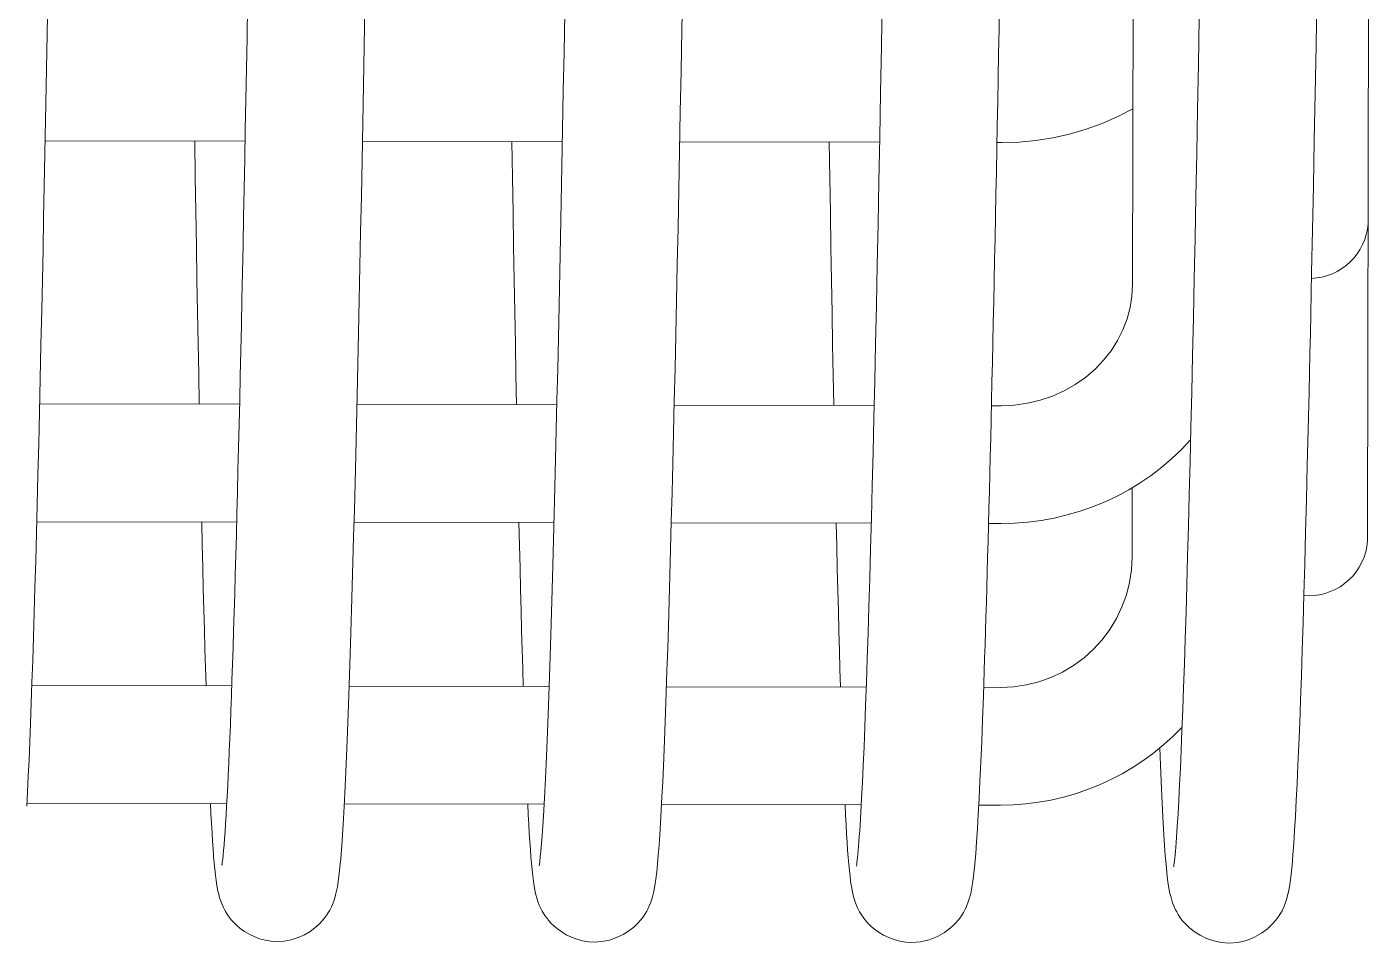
# Model space of a CAD drawing. Extents: x 766778 to 845620, y 133762 to 209800.
# Drawn here: x 786954.5 to 787025.3, y 190062.5 to 190110.8 of the extents above; entities that cross this region are included whole.
import ezdxf

# ---------------------------------------------------------------- set-up
doc = ezdxf.new("R2010")
doc.units = 0
doc.header["$MEASUREMENT"] = 0
doc.layers.get('0').update_dxf_attribs({"color": 1, "linetype": 'CONTINUOUS'})
doc.layers.add('LA-4748_SHOWN', color=2, linetype='CONTINUOUS', lineweight=53)

# ---------------------------------------------------------------- blocks, each defined once
blk = doc.blocks.new('ENGINE')
at = {"layer": 'LA-4748_SHOWN', "color": 252, "lineweight": 5}
for p, q in [((945972.824, 204773.325), (945973.508, 204903.306)), ((945960.495, 204786.657), (945960.948, 204872.915)), ((945936.862, 204802.397), (945936.815, 204800.16)), ((945913.93, 204799.817), (945913.965, 204801.493)), ((945920.14, 204801.426), (945920.095, 204799.339)), ((945947.321, 204799.251), (945947.374, 204801.754)), ((945953.544, 204801.44), (945953.516, 204800.127)), ((945970.253, 204801.795), (945970.197, 204799.199)), ((945903.429, 204800.992), (945903.389, 204799.128)), ((945930.613, 204798.976), (945930.658, 204801.061)), ((945964, 204798.24), (945964.053, 204800.689)), ((945913.894, 204798.169), (945913.93, 204799.817)), ((945936.815, 204800.16), (945936.767, 204797.973)), ((945953.516, 204800.127), (945953.488, 204798.831)), ((945903.389, 204799.128), (945903.349, 204797.299)), ((945920.095, 204799.339), (945920.051, 204797.295)), ((945947.267, 204796.813), (945947.321, 204799.251)), ((945930.568, 204796.936), (945930.613, 204798.976)), ((945953.488, 204798.831), (945953.46, 204797.553)), ((945913.858, 204796.551), (945913.894, 204798.169)), ((945936.767, 204797.973), (945936.72, 204795.836)), ((945903.349, 204797.299), (945903.309, 204795.507)), ((945920.051, 204797.295), (945920.006, 204795.296)), ((945913.822, 204794.962), (945913.858, 204796.551)), ((945930.524, 204794.941), (945930.568, 204796.936)), ((945903.309, 204795.507), (945903.27, 204793.751)), ((945913.787, 204793.402), (945913.822, 204794.962)), ((945920.006, 204795.296), (945919.962, 204793.341)), ((945903.285, 204794.419), (945913.809, 204794.364)), ((945911.179, 204792.492), (945911.156, 204794.378)), ((945919.985, 204794.331), (945930.509, 204794.276)), ((945903.27, 204793.751), (945903.23, 204792.031)), ((945913.752, 204791.872), (945913.787, 204793.402)), ((945903.23, 204792.031), (945903.191, 204790.349))]:
    blk.add_line(p, q, dxfattribs=at)
at = {"layer": 'LA-4748_SHOWN', "color": 252, "lineweight": 9}
for p, q in [((945970.197, 204799.199), (945970.142, 204796.672)), ((945963.948, 204795.854), (945964, 204798.24)), ((945953.46, 204797.553), (945953.432, 204796.292)), ((945947.214, 204794.44), (945947.267, 204796.813)), ((945953.432, 204796.292), (945953.404, 204795.05)), ((945970.142, 204796.672), (945970.087, 204794.213)), ((945936.72, 204795.836), (945936.673, 204793.75)), ((945959.747, 204795.497), (945960.543, 204795.907)), ((945963.895, 204793.532), (945963.948, 204795.854)), ((945930.48, 204792.993), (945930.524, 204794.941)), ((945953.404, 204795.05), (945953.377, 204793.826)), ((945958.077, 204794.836), (945958.924, 204795.14)), ((945958.924, 204795.14), (945959.747, 204795.497)), ((945927.878, 204792.404), (945927.855, 204794.29)), ((945936.684, 204794.243), (945947.209, 204794.188)), ((945944.578, 204792.316), (945944.555, 204794.202)), ((945947.162, 204792.133), (945947.214, 204794.44)), ((945953.384, 204794.155), (945953.634, 204794.154)), ((945953.634, 204794.154), (945954.538, 204794.178)), ((945954.538, 204794.178), (945955.438, 204794.258)), ((945955.438, 204794.258), (945956.33, 204794.395)), ((945956.33, 204794.395), (945957.211, 204794.588)), ((945957.211, 204794.588), (945958.077, 204794.836)), ((945970.087, 204794.213), (945970.033, 204791.823)), ((945936.673, 204793.75), (945936.626, 204791.714)), ((945953.377, 204793.826), (945953.349, 204792.62)), ((945963.843, 204791.274), (945963.895, 204793.532)), ((945919.962, 204793.341), (945919.918, 204791.432)), ((945930.436, 204791.091), (945930.48, 204792.993)), ((945911.202, 204790.649), (945911.179, 204792.492)), ((945927.902, 204790.562), (945927.878, 204792.404)), ((945944.602, 204790.474), (945944.578, 204792.316)), ((945947.109, 204789.893), (945947.162, 204792.133)), ((945953.349, 204792.62), (945953.322, 204791.432)), ((945913.717, 204790.371), (945913.752, 204791.872)), ((945919.918, 204791.432), (945919.875, 204789.569)), ((945936.626, 204791.714), (945936.58, 204789.729)), ((945953.322, 204791.432), (945953.294, 204790.261)), ((945970.033, 204791.823), (945969.978, 204789.505)), ((945911.226, 204788.851), (945911.202, 204790.649)), ((945930.392, 204789.237), (945930.436, 204791.091)), ((945963.792, 204789.082), (945963.843, 204791.274)), ((945903.191, 204790.349), (945903.152, 204788.704)), ((945913.682, 204788.901), (945913.717, 204790.371)), ((945927.926, 204788.763), (945927.902, 204790.562)), ((945944.625, 204788.675), (945944.602, 204790.474)), ((945953.294, 204790.261), (945953.267, 204789.109)), ((945972.911, 204789.944), (945972.903, 204789.803)), ((945972.912, 204790.014), (945972.911, 204789.944)), ((945919.875, 204789.569), (945919.831, 204787.752)), ((945930.348, 204787.43), (945930.392, 204789.237)), ((945936.58, 204789.729), (945936.534, 204787.797)), ((945947.057, 204787.721), (945947.109, 204789.893)), ((945969.978, 204789.505), (945969.925, 204787.258)), ((945972.809, 204789.248), (945972.724, 204788.978)), ((945972.869, 204789.523), (945972.809, 204789.248)), ((945972.903, 204789.803), (945972.869, 204789.523)), ((945903.152, 204788.704), (945903.113, 204787.096)), ((945911.25, 204787.096), (945911.226, 204788.851)), ((945913.647, 204787.462), (945913.682, 204788.901)), ((945927.95, 204787.008), (945927.926, 204788.763)), ((945944.649, 204786.92), (945944.625, 204788.675)), ((945953.267, 204789.109), (945953.24, 204787.974)), ((945963.741, 204786.956), (945963.792, 204789.082)), ((945972.614, 204788.716), (945972.482, 204788.467)), ((945972.724, 204788.978), (945972.614, 204788.716)), ((945936.534, 204787.797), (945936.488, 204785.917)), ((945953.24, 204787.974), (945953.213, 204786.858)), ((945971.956, 204787.803), (945971.744, 204787.618)), ((945972.152, 204788.008), (945971.956, 204787.803)), ((945972.328, 204788.23), (945972.152, 204788.008)), ((945972.482, 204788.467), (945972.328, 204788.23)), ((945903.113, 204787.096), (945903.075, 204785.527)), ((945911.274, 204785.385), (945911.25, 204787.096)), ((945913.613, 204786.053), (945913.647, 204787.462)), ((945919.831, 204787.752), (945919.788, 204785.982)), ((945930.305, 204785.67), (945930.348, 204787.43)), ((945947.006, 204785.617), (945947.057, 204787.721)), ((945969.925, 204787.258), (945969.871, 204785.084)), ((945970.751, 204787.088), (945970.477, 204787.015)), ((945971.016, 204787.185), (945970.751, 204787.088)), ((945971.271, 204787.307), (945971.016, 204787.185)), ((945971.515, 204787.452), (945971.271, 204787.307)), ((945971.744, 204787.618), (945971.515, 204787.452)), ((945927.974, 204785.297), (945927.95, 204787.008)), ((945944.673, 204785.209), (945944.649, 204786.92)), ((945953.213, 204786.858), (945953.186, 204785.76)), ((945960.46, 204786.047), (945960.495, 204786.657)), ((945963.69, 204784.896), (945963.741, 204786.956)), ((945970.198, 204786.967), (945969.917, 204786.944)), ((945970.477, 204787.015), (945970.198, 204786.967)), ((945913.579, 204784.674), (945913.613, 204786.053)), ((945919.788, 204785.982), (945919.745, 204784.258)), ((945930.262, 204783.958), (945930.305, 204785.67)), ((945936.488, 204785.917), (945936.443, 204784.09)), ((945953.186, 204785.76), (945953.159, 204784.68)), ((945960.362, 204785.441), (945960.46, 204786.047)), ((945903.075, 204785.527), (945903.028, 204783.679)), ((945911.298, 204783.719), (945911.274, 204785.385)), ((945927.998, 204783.631), (945927.974, 204785.297)), ((945944.698, 204783.543), (945944.673, 204785.209)), ((945946.955, 204783.579), (945947.006, 204785.617)), ((945960.202, 204784.846), (945960.362, 204785.441)), ((945969.871, 204785.084), (945969.845, 204784.025)), ((945913.544, 204783.325), (945913.579, 204784.674)), ((945919.745, 204784.258), (945919.702, 204782.583)), ((945953.159, 204784.68), (945953.133, 204783.618)), ((945959.697, 204783.707), (945959.979, 204784.266)), ((945959.979, 204784.266), (945960.202, 204784.846)), ((945963.64, 204782.901), (945963.69, 204784.896)), ((945903.028, 204783.679), (945902.982, 204781.886)), ((945911.323, 204782.098), (945911.298, 204783.719)), ((945928.022, 204782.01), (945927.998, 204783.631)), ((945930.22, 204782.293), (945930.262, 204783.958)), ((945936.443, 204784.09), (945936.397, 204782.317)), ((945944.722, 204781.922), (945944.698, 204783.543)), ((945946.904, 204781.609), (945946.955, 204783.579)), ((945953.133, 204783.618), (945953.106, 204782.574)), ((945959.356, 204783.173), (945959.697, 204783.707)), ((945969.845, 204784.025), (945969.818, 204782.983)), ((945913.51, 204782.006), (945913.544, 204783.325)), ((945958.958, 204782.67), (945959.356, 204783.173)), ((945963.589, 204780.973), (945963.64, 204782.901)), ((945969.818, 204782.983), (945969.766, 204780.955)), ((945919.702, 204782.583), (945919.66, 204780.955)), ((945930.177, 204780.675), (945930.22, 204782.293)), ((945936.397, 204782.317), (945936.352, 204780.597)), ((945953.106, 204782.574), (945953.079, 204781.549)), ((945958.007, 204781.777), (945958.508, 204782.203)), ((945958.508, 204782.203), (945958.958, 204782.67)), ((945902.982, 204781.886), (945902.936, 204780.149)), ((945911.348, 204780.523), (945911.323, 204782.098)), ((945913.476, 204780.717), (945913.51, 204782.006)), ((945928.047, 204780.434), (945928.022, 204782.01)), ((945944.747, 204780.347), (945944.722, 204781.922)), ((945946.853, 204779.707), (945946.904, 204781.609)), ((945953.079, 204781.549), (945953.053, 204780.543)), ((945957.462, 204781.397), (945958.007, 204781.777)), ((945913.442, 204779.46), (945913.476, 204780.717)), ((945919.66, 204780.955), (945919.617, 204779.375)), ((945955.607, 204780.577), (945956.256, 204780.793)), ((945956.256, 204780.793), (945956.876, 204781.068)), ((945956.876, 204781.068), (945957.462, 204781.397)), ((945963.539, 204779.111), (945963.589, 204780.973)), ((945969.766, 204780.955), (945969.713, 204778.999)), ((945902.936, 204780.149), (945902.89, 204778.468)), ((945902.947, 204780.566), (945913.471, 204780.511)), ((945919.647, 204780.478), (945930.17, 204780.423)), ((945930.135, 204779.105), (945930.177, 204780.675)), ((945936.352, 204780.597), (945936.307, 204778.932)), ((945936.347, 204780.39), (945946.87, 204780.335)), ((945953.053, 204780.543), (945953.026, 204779.555)), ((945953.046, 204780.302), (945953.561, 204780.3)), ((945953.561, 204780.3), (945954.253, 204780.329)), ((945954.253, 204780.329), (945954.937, 204780.421)), ((945954.937, 204780.421), (945955.607, 204780.577)), ((945913.409, 204778.233), (945913.442, 204779.46)), ((945919.617, 204779.375), (945919.575, 204777.844)), ((945946.803, 204777.873), (945946.853, 204779.707)), ((945953.026, 204779.555), (945953, 204778.586)), ((945930.093, 204777.584), (945930.135, 204779.105)), ((945936.307, 204778.932), (945936.263, 204777.322)), ((945953, 204778.586), (945952.974, 204777.635)), ((945963.49, 204777.317), (945963.539, 204779.111)), ((945969.713, 204778.999), (945969.662, 204777.115)), ((945902.89, 204778.468), (945902.845, 204776.842)), ((945913.375, 204777.037), (945913.409, 204778.233)), ((945946.754, 204776.108), (945946.803, 204777.873)), ((945962.534, 204777.483), (945963.042, 204777.964)), ((945963.042, 204777.964), (945963.522, 204778.471)), ((945919.575, 204777.844), (945919.534, 204776.361)), ((945930.051, 204776.111), (945930.093, 204777.584)), ((945936.263, 204777.322), (945936.219, 204775.765)), ((945952.974, 204777.635), (945952.948, 204776.703)), ((945962, 204777.03), (945962.534, 204777.483)), ((945963.441, 204775.59), (945963.49, 204777.317)), ((945902.845, 204776.842), (945902.8, 204775.274)), ((945913.342, 204775.872), (945913.375, 204777.037)), ((945952.948, 204776.703), (945952.922, 204775.791)), ((945960.863, 204776.212), (945961.443, 204776.606)), ((945961.443, 204776.606), (945962, 204777.03)), ((945969.662, 204777.115), (945969.61, 204775.305)), ((945913.309, 204774.739), (945913.342, 204775.872)), ((945919.534, 204776.361), (945919.492, 204774.926)), ((945930.01, 204774.687), (945930.051, 204776.111)), ((945936.219, 204775.765), (945936.175, 204774.262)), ((945946.704, 204774.413), (945946.754, 204776.108)), ((945952.922, 204775.791), (945952.896, 204774.897)), ((945959.643, 204775.52), (945960.262, 204775.85)), ((945960.262, 204775.85), (945960.863, 204776.212)), ((945960.419, 204772.303), (945960.438, 204775.951)), ((945902.8, 204775.274), (945902.755, 204773.762)), ((945958.355, 204774.958), (945959.006, 204775.222)), ((945959.006, 204775.222), (945959.643, 204775.52)), ((945963.392, 204773.932), (945963.441, 204775.59)), ((945969.61, 204775.305), (945969.559, 204773.569)), ((945902.773, 204774.367), (945913.296, 204774.311)), ((945913.276, 204773.638), (945913.309, 204774.739)), ((945919.492, 204774.926), (945919.451, 204773.539)), ((945929.969, 204773.313), (945930.01, 204774.687)), ((945946.655, 204772.788), (945946.704, 204774.413)), ((945952.896, 204774.897), (945952.87, 204774.022)), ((945955.635, 204774.253), (945956.328, 204774.376)), ((945956.328, 204774.376), (945957.014, 204774.535)), ((945957.014, 204774.535), (945957.69, 204774.729)), ((945957.69, 204774.729), (945958.355, 204774.958)), ((945902.755, 204773.762), (945902.711, 204772.308)), ((945911.48, 204773.108), (945911.456, 204774.321)), ((945913.244, 204772.568), (945913.276, 204773.638)), ((945919.473, 204774.279), (945929.996, 204774.224)), ((945928.18, 204773.02), (945928.156, 204774.233)), ((945936.175, 204774.262), (945936.131, 204772.814)), ((945936.173, 204774.191), (945946.696, 204774.136)), ((945944.88, 204772.933), (945944.856, 204774.146)), ((945952.87, 204774.022), (945952.844, 204773.167)), ((945952.872, 204774.103), (945953.528, 204774.1)), ((945953.528, 204774.1), (945954.233, 204774.114)), ((945954.233, 204774.114), (945954.936, 204774.165)), ((945954.936, 204774.165), (945955.635, 204774.253)), ((945963.344, 204772.342), (945963.392, 204773.932)), ((945911.504, 204771.934), (945911.48, 204773.108)), ((945919.451, 204773.539), (945919.41, 204772.2)), ((945928.204, 204771.845), (945928.18, 204773.02)), ((945929.928, 204771.989), (945929.969, 204773.313)), ((945944.904, 204771.758), (945944.88, 204772.933)), ((945952.844, 204773.167), (945952.819, 204772.331)), ((945969.559, 204773.569), (945969.508, 204771.907)), ((945972.816, 204773.108), (945972.781, 204772.82)), ((945972.823, 204773.252), (945972.816, 204773.108)), ((945972.824, 204773.323), (945972.823, 204773.252)), ((945902.711, 204772.308), (945902.666, 204770.911)), ((945913.211, 204771.53), (945913.244, 204772.568)), ((945936.131, 204772.814), (945936.088, 204771.42)), ((945946.606, 204771.234), (945946.655, 204772.788)), ((945952.819, 204772.331), (945952.793, 204771.514)), ((945960.382, 204771.631), (945960.419, 204772.303)), ((945963.296, 204770.822), (945963.344, 204772.342)), ((945972.63, 204772.26), (945972.515, 204771.992)), ((945972.718, 204772.537), (945972.63, 204772.26)), ((945972.781, 204772.82), (945972.718, 204772.537)), ((945911.528, 204770.797), (945911.504, 204771.934)), ((945913.179, 204770.524), (945913.211, 204771.53)), ((945919.41, 204772.2), (945919.369, 204770.911)), ((945928.228, 204770.708), (945928.204, 204771.845)), ((945929.887, 204770.714), (945929.928, 204771.989)), ((945944.928, 204770.622), (945944.904, 204771.758)), ((945952.793, 204771.514), (945952.768, 204770.715)), ((945960.28, 204770.966), (945960.382, 204771.631)), ((945969.508, 204771.907), (945969.458, 204770.321)), ((945972.215, 204771.495), (945972.031, 204771.27)), ((945972.377, 204771.736), (945972.215, 204771.495)), ((945972.515, 204771.992), (945972.377, 204771.736)), ((945902.666, 204770.911), (945902.623, 204769.572)), ((945911.552, 204769.7), (945911.528, 204770.797)), ((945919.369, 204770.911), (945919.329, 204769.67)), ((945936.088, 204771.42), (945936.045, 204770.081)), ((945946.558, 204769.752), (945946.606, 204771.234)), ((945960.112, 204770.314), (945960.28, 204770.966)), ((945963.249, 204769.372), (945963.296, 204770.822)), ((945971.604, 204770.876), (945971.365, 204770.711)), ((945971.827, 204771.062), (945971.604, 204770.876)), ((945972.031, 204771.27), (945971.827, 204771.062)), ((945913.146, 204769.551), (945913.179, 204770.524)), ((945928.252, 204769.61), (945928.228, 204770.708)), ((945929.847, 204769.491), (945929.887, 204770.714)), ((945936.045, 204770.081), (945936.002, 204768.797)), ((945944.952, 204769.524), (945944.928, 204770.622)), ((945952.768, 204770.715), (945952.743, 204769.936)), ((945959.881, 204769.682), (945960.112, 204770.314)), ((945969.458, 204770.321), (945969.408, 204768.809)), ((945969.708, 204770.241), (945969.456, 204770.253)), ((945969.998, 204770.253), (945969.708, 204770.241)), ((945970.286, 204770.292), (945969.998, 204770.253)), ((945970.57, 204770.359), (945970.286, 204770.292)), ((945970.845, 204770.451), (945970.57, 204770.359)), ((945971.111, 204770.568), (945970.845, 204770.451)), ((945971.365, 204770.711), (945971.111, 204770.568)), ((945902.623, 204769.572), (945902.579, 204768.292)), ((945911.577, 204768.64), (945911.552, 204769.7)), ((945913.114, 204768.61), (945913.146, 204769.551)), ((945919.329, 204769.67), (945919.288, 204768.478)), ((945928.277, 204768.551), (945928.252, 204769.61)), ((945929.807, 204768.318), (945929.847, 204769.491)), ((945944.977, 204768.465), (945944.952, 204769.524)), ((945946.51, 204768.341), (945946.558, 204769.752)), ((945952.743, 204769.936), (945952.717, 204769.176)), ((945959.589, 204769.075), (945959.881, 204769.682)), ((945963.201, 204767.992), (945963.249, 204769.372)), ((945936.002, 204768.797), (945935.96, 204767.569)), ((945952.717, 204769.176), (945952.692, 204768.435)), ((945959.239, 204768.499), (945959.589, 204769.075)), ((945969.408, 204768.809), (945969.358, 204767.374)), ((945902.579, 204768.292), (945902.536, 204767.071)), ((945911.602, 204767.62), (945911.577, 204768.64)), ((945913.082, 204767.702), (945913.114, 204768.61)), ((945919.288, 204768.478), (945919.248, 204767.336)), ((945928.302, 204767.53), (945928.277, 204768.551)), ((945929.767, 204767.195), (945929.807, 204768.318)), ((945945.001, 204767.444), (945944.977, 204768.465)), ((945946.463, 204767.001), (945946.51, 204768.341)), ((945952.692, 204768.435), (945952.667, 204767.712)), ((945958.376, 204767.462), (945958.833, 204767.959)), ((945958.833, 204767.959), (945959.239, 204768.499)), ((945963.154, 204766.681), (945963.201, 204767.992)), ((945911.627, 204766.639), (945911.602, 204767.62)), ((945913.051, 204766.825), (945913.082, 204767.702)), ((945919.248, 204767.336), (945919.209, 204766.244)), ((945928.327, 204766.548), (945928.302, 204767.53)), ((945935.96, 204767.569), (945935.917, 204766.397)), ((945945.026, 204766.463), (945945.001, 204767.444)), ((945952.667, 204767.712), (945952.642, 204767.009)), ((945957.872, 204767.012), (945958.376, 204767.462)), ((945969.358, 204767.374), (945969.309, 204766.016)), ((945902.536, 204767.071), (945902.493, 204765.908)), ((945911.652, 204765.696), (945911.627, 204766.639)), ((945913.019, 204765.981), (945913.051, 204766.825)), ((945928.352, 204765.605), (945928.327, 204766.548)), ((945929.728, 204766.122), (945929.767, 204767.195)), ((945946.416, 204765.733), (945946.463, 204767.001)), ((945952.642, 204767.009), (945952.617, 204766.326)), ((945956.744, 204766.269), (945957.326, 204766.613)), ((945957.326, 204766.613), (945957.872, 204767.012)), ((945963.108, 204765.44), (945963.154, 204766.681)), ((945902.493, 204765.908), (945902.45, 204764.803)), ((945912.988, 204765.169), (945913.019, 204765.981)), ((945919.209, 204766.244), (945919.169, 204765.201)), ((945929.689, 204765.101), (945929.728, 204766.122)), ((945935.917, 204766.397), (945935.875, 204765.281)), ((945945.052, 204765.521), (945945.026, 204766.463)), ((945952.617, 204766.326), (945952.568, 204765.016)), ((945955.49, 204765.759), (945956.129, 204765.983)), ((945956.129, 204765.983), (945956.744, 204766.269)), ((945969.309, 204766.016), (945969.26, 204764.733)), ((945902.487, 204765.741), (945913.008, 204765.686)), ((945912.957, 204764.389), (945912.988, 204765.169)), ((945919.169, 204765.201), (945919.13, 204764.209)), ((945919.186, 204765.654), (945929.708, 204765.598)), ((945935.875, 204765.281), (945935.834, 204764.222)), ((945935.886, 204765.566), (945946.408, 204765.51)), ((945946.369, 204764.537), (945946.416, 204765.733)), ((945952.586, 204765.478), (945953.483, 204765.473)), ((945953.483, 204765.473), (945954.16, 204765.503)), ((945954.16, 204765.503), (945954.832, 204765.599)), ((945954.832, 204765.599), (945955.49, 204765.759)), ((945963.062, 204764.27), (945963.108, 204765.44)), ((945902.45, 204764.803), (945902.408, 204763.757)), ((945929.65, 204764.13), (945929.689, 204765.101)), ((945946.323, 204763.413), (945946.369, 204764.537)), ((945952.568, 204765.016), (945952.519, 204763.783)), ((945969.26, 204764.733), (945969.212, 204763.528)), ((945902.408, 204763.757), (945902.366, 204762.769)), ((945912.926, 204763.643), (945912.957, 204764.389)), ((945919.13, 204764.209), (945919.091, 204763.267)), ((945929.611, 204763.211), (945929.65, 204764.13)), ((945935.834, 204764.222), (945935.792, 204763.219)), ((945952.519, 204763.783), (945952.47, 204762.629)), ((945963.016, 204763.171), (945963.062, 204764.27)), ((945912.895, 204762.929), (945912.926, 204763.643)), ((945919.091, 204763.267), (945919.052, 204762.378)), ((945929.573, 204762.343), (945929.611, 204763.211)), ((945935.792, 204763.219), (945935.751, 204762.275)), ((945946.277, 204762.364), (945946.323, 204763.413)), ((945962.551, 204762.875), (945963.024, 204763.347)), ((945962.971, 204762.145), (945963.016, 204763.171)), ((945969.212, 204763.528), (945969.164, 204762.398)), ((945902.366, 204762.769), (945902.324, 204761.839)), ((945912.865, 204762.249), (945912.895, 204762.929)), ((945919.052, 204762.378), (945919.015, 204761.54)), ((945929.535, 204761.528), (945929.573, 204762.343)), ((945946.232, 204761.39), (945946.277, 204762.364)), ((945952.47, 204762.629), (945952.422, 204761.552)), ((945961.536, 204762.005), (945962.055, 204762.427)), ((945962.055, 204762.427), (945962.551, 204762.875)), ((945969.164, 204762.398), (945969.116, 204761.344)), ((945902.324, 204761.839), (945902.282, 204760.968)), ((945912.804, 204760.99), (945912.834, 204761.603)), ((945912.834, 204761.603), (945912.865, 204762.249)), ((945935.751, 204762.275), (945935.711, 204761.389)), ((945960.438, 204761.244), (945960.997, 204761.611)), ((945960.997, 204761.611), (945961.536, 204762.005)), ((945961.88, 204761.347), (945961.848, 204762.254)), ((945962.927, 204761.191), (945962.971, 204762.145)), ((945902.282, 204760.968), (945902.241, 204760.154)), ((945912.775, 204760.411), (945912.804, 204760.99)), ((945919.015, 204761.54), (945918.977, 204760.753)), ((945929.497, 204760.766), (945929.535, 204761.528)), ((945935.711, 204761.389), (945935.672, 204760.56)), ((945946.187, 204760.49), (945946.232, 204761.39)), ((945952.422, 204761.552), (945952.374, 204760.554)), ((945959.267, 204760.598), (945959.861, 204760.906)), ((945959.861, 204760.906), (945960.438, 204761.244)), ((945961.912, 204760.497), (945961.88, 204761.347)), ((945962.883, 204760.311), (945962.927, 204761.191)), ((945969.116, 204761.344), (945969.069, 204760.365)), ((945912.745, 204759.866), (945912.775, 204760.411)), ((945918.977, 204760.753), (945918.94, 204760.016)), ((945929.46, 204760.057), (945929.497, 204760.766)), ((945935.672, 204760.56), (945935.632, 204759.786)), ((945946.143, 204759.667), (945946.187, 204760.49)), ((945952.374, 204760.554), (945952.326, 204759.634)), ((945958.037, 204760.075), (945958.659, 204760.321)), ((945958.659, 204760.321), (945959.267, 204760.598)), ((945961.944, 204759.707), (945961.912, 204760.497)), ((945962.839, 204759.505), (945962.883, 204760.311)), ((945969.069, 204760.365), (945969.022, 204759.461)), ((945902.241, 204760.154), (945902.199, 204759.398)), ((945902.207, 204759.543), (945912.723, 204759.488)), ((945911.891, 204758.951), (945911.866, 204759.495)), ((945912.716, 204759.356), (945912.745, 204759.866)), ((945918.94, 204760.016), (945918.902, 204759.327)), ((945929.423, 204759.401), (945929.46, 204760.057)), ((945935.632, 204759.786), (945935.593, 204759.067)), ((945946.1, 204758.921), (945946.143, 204759.667)), ((945952.326, 204759.634), (945952.279, 204758.793)), ((945955.45, 204759.416), (945956.108, 204759.531)), ((945956.108, 204759.531), (945956.76, 204759.679)), ((945956.76, 204759.679), (945957.404, 204759.861)), ((945957.404, 204759.861), (945958.037, 204760.075)), ((945961.977, 204758.976), (945961.944, 204759.707)), ((945962.796, 204758.774), (945962.839, 204759.505)), ((945969.022, 204759.461), (945968.974, 204758.633)), ((945911.917, 204758.441), (945911.891, 204758.951)), ((945912.657, 204758.437), (945912.687, 204758.88)), ((945912.687, 204758.88), (945912.716, 204759.356)), ((945918.902, 204759.327), (945918.865, 204758.685)), ((945918.907, 204759.455), (945929.423, 204759.4)), ((945928.591, 204758.863), (945928.566, 204759.404)), ((945928.616, 204758.354), (945928.591, 204758.863)), ((945929.35, 204758.25), (945929.387, 204758.8)), ((945929.387, 204758.8), (945929.423, 204759.401)), ((945935.593, 204759.067), (945935.553, 204758.4)), ((945935.609, 204759.367), (945946.123, 204759.312)), ((945945.291, 204758.776), (945945.265, 204759.32)), ((945945.316, 204758.267), (945945.291, 204758.776)), ((945946.056, 204758.25), (945946.1, 204758.921)), ((945952.279, 204758.793), (945952.231, 204758.029)), ((945952.306, 204759.279), (945953.45, 204759.273)), ((945953.45, 204759.273), (945954.119, 204759.287)), ((945954.119, 204759.287), (945954.786, 204759.335)), ((945954.786, 204759.335), (945955.45, 204759.416)), ((945962.009, 204758.301), (945961.977, 204758.976)), ((945962.753, 204758.116), (945962.796, 204758.774)), ((945911.943, 204757.965), (945911.917, 204758.441)), ((945912.628, 204758.028), (945912.657, 204758.437)), ((945918.827, 204758.09), (945918.789, 204757.54)), ((945918.865, 204758.685), (945918.827, 204758.09)), ((945928.642, 204757.879), (945928.616, 204758.354)), ((945929.314, 204757.753), (945929.35, 204758.25)), ((945935.553, 204758.4), (945935.512, 204757.786)), ((945945.342, 204757.791), (945945.316, 204758.267)), ((945946.035, 204757.942), (945946.056, 204758.25)), ((945962.043, 204757.681), (945962.009, 204758.301)), ((945962.71, 204757.533), (945962.753, 204758.116)), ((945968.974, 204758.633), (945968.927, 204757.879)), ((945911.969, 204757.521), (945911.943, 204757.965)), ((945911.996, 204757.107), (945911.969, 204757.521)), ((945912.572, 204757.319), (945912.6, 204757.654)), ((945912.6, 204757.654), (945912.628, 204758.028)), ((945918.789, 204757.54), (945918.75, 204757.034)), ((945928.668, 204757.434), (945928.642, 204757.879)), ((945928.696, 204757.02), (945928.668, 204757.434)), ((945929.279, 204757.315), (945929.314, 204757.753)), ((945935.512, 204757.786), (945935.471, 204757.222)), ((945945.369, 204757.346), (945945.342, 204757.791)), ((945945.396, 204756.933), (945945.369, 204757.346)), ((945945.971, 204757.143), (945945.992, 204757.388)), ((945945.992, 204757.388), (945946.013, 204757.655)), ((945946.013, 204757.655), (945946.035, 204757.942)), ((945952.184, 204757.34), (945952.136, 204756.723)), ((945952.231, 204758.029), (945952.184, 204757.34)), ((945962.077, 204757.114), (945962.043, 204757.681)), ((945962.689, 204757.272), (945962.71, 204757.533)), ((945968.927, 204757.879), (945968.88, 204757.199)), ((945912.024, 204756.722), (945911.996, 204757.107)), ((945912.054, 204756.366), (945912.024, 204756.722)), ((945912.499, 204756.564), (945912.521, 204756.772)), ((945912.521, 204756.772), (945912.546, 204757.024)), ((945912.546, 204757.024), (945912.572, 204757.319)), ((945918.75, 204757.034), (945918.709, 204756.572)), ((945928.724, 204756.634), (945928.696, 204757.02)), ((945928.753, 204756.277), (945928.724, 204756.634)), ((945929.188, 204756.39), (945929.215, 204756.629)), ((945929.215, 204756.629), (945929.246, 204756.939)), ((945929.246, 204756.939), (945929.279, 204757.315)), ((945935.429, 204756.707), (945935.386, 204756.24)), ((945935.471, 204757.222), (945935.429, 204756.707)), ((945945.424, 204756.549), (945945.396, 204756.933)), ((945945.915, 204756.547), (945945.933, 204756.721)), ((945945.933, 204756.721), (945945.952, 204756.921)), ((945945.952, 204756.921), (945945.971, 204757.143)), ((945952.136, 204756.723), (945952.087, 204756.175)), ((945962.113, 204756.596), (945962.077, 204757.114)), ((945962.631, 204756.619), (945962.65, 204756.814)), ((945962.65, 204756.814), (945962.669, 204757.032)), ((945962.669, 204757.032), (945962.689, 204757.272)), ((945968.88, 204757.199), (945968.832, 204756.594)), ((945912.085, 204756.036), (945912.054, 204756.366)), ((945912.117, 204755.731), (945912.085, 204756.036)), ((945912.455, 204756.252), (945912.457, 204756.263)), ((945912.457, 204756.263), (945912.462, 204756.293)), ((945912.462, 204756.293), (945912.479, 204756.404)), ((945912.479, 204756.404), (945912.499, 204756.564)), ((945918.668, 204756.151), (945918.626, 204755.772)), ((945918.709, 204756.572), (945918.668, 204756.151)), ((945928.784, 204755.946), (945928.753, 204756.277)), ((945928.817, 204755.642), (945928.784, 204755.946)), ((945929.155, 204756.163), (945929.158, 204756.18)), ((945929.158, 204756.18), (945929.166, 204756.227)), ((945929.166, 204756.227), (945929.188, 204756.39)), ((945935.386, 204756.24), (945935.342, 204755.82)), ((945945.453, 204756.193), (945945.424, 204756.549)), ((945945.484, 204755.864), (945945.453, 204756.193)), ((945945.855, 204756.087), (945945.86, 204756.111)), ((945945.86, 204756.111), (945945.87, 204756.176)), ((945945.87, 204756.176), (945945.884, 204756.273)), ((945945.884, 204756.273), (945945.899, 204756.397)), ((945945.899, 204756.397), (945945.915, 204756.547)), ((945952.087, 204756.175), (945952.038, 204755.695)), ((945962.151, 204756.126), (945962.113, 204756.596)), ((945962.191, 204755.702), (945962.151, 204756.126)), ((945962.555, 204755.998), (945962.559, 204756.021)), ((945962.559, 204756.021), (945962.569, 204756.084)), ((945962.569, 204756.084), (945962.583, 204756.179)), ((945962.583, 204756.179), (945962.597, 204756.301)), ((945962.597, 204756.301), (945962.614, 204756.448)), ((945962.614, 204756.448), (945962.631, 204756.619)), ((945968.785, 204756.06), (945968.734, 204755.584)), ((945968.832, 204756.594), (945968.785, 204756.06)), ((945912.15, 204755.452), (945912.117, 204755.731)), ((945912.187, 204755.183), (945912.15, 204755.452)), ((945918.626, 204755.772), (945918.529, 204755.098)), ((945928.85, 204755.363), (945928.817, 204755.642)), ((945928.887, 204755.093), (945928.85, 204755.363)), ((945935.296, 204755.445), (945935.244, 204755.094)), ((945935.342, 204755.82), (945935.296, 204755.445)), ((945945.517, 204755.56), (945945.484, 204755.864)), ((945945.549, 204755.282), (945945.517, 204755.56)), ((945945.587, 204755.012), (945945.549, 204755.282)), ((945951.981, 204755.26), (945951.91, 204754.839)), ((945952.038, 204755.695), (945951.981, 204755.26)), ((945962.234, 204755.321), (945962.191, 204755.702)), ((945962.279, 204754.972), (945962.234, 204755.321)), ((945968.734, 204755.584), (945968.677, 204755.15)), ((945912.243, 204754.89), (945912.187, 204755.183)), ((945912.283, 204754.725), (945912.243, 204754.89)), ((945912.332, 204754.541), (945912.283, 204754.725)), ((945912.403, 204754.319), (945912.332, 204754.541)), ((945918.396, 204754.521), (945918.356, 204754.395)), ((945918.45, 204754.734), (945918.396, 204754.521)), ((945918.529, 204755.098), (945918.45, 204754.734)), ((945928.944, 204754.801), (945928.887, 204755.093)), ((945928.983, 204754.636), (945928.944, 204754.801)), ((945929.032, 204754.452), (945928.983, 204754.636)), ((945935.116, 204754.504), (945935.08, 204754.379)), ((945935.168, 204754.718), (945935.116, 204754.504)), ((945935.244, 204755.094), (945935.168, 204754.718)), ((945945.644, 204754.719), (945945.587, 204755.012)), ((945945.683, 204754.554), (945945.644, 204754.719)), ((945945.733, 204754.37), (945945.683, 204754.554)), ((945951.866, 204754.618), (945951.792, 204754.35)), ((945951.91, 204754.839), (945951.866, 204754.618)), ((945962.352, 204754.593), (945962.279, 204754.972)), ((945962.408, 204754.371), (945962.352, 204754.593)), ((945968.561, 204754.516), (945968.486, 204754.246)), ((945968.61, 204754.741), (945968.561, 204754.516)), ((945968.677, 204755.15), (945968.61, 204754.741)), ((945912.455, 204754.186), (945912.403, 204754.319)), ((945912.524, 204754.032), (945912.455, 204754.186)), ((945912.614, 204753.855), (945912.524, 204754.032)), ((945912.743, 204753.643), (945912.614, 204753.855)), ((945918.128, 204753.872), (945918.062, 204753.753)), ((945918.227, 204754.077), (945918.128, 204753.872)), ((945918.301, 204754.248), (945918.227, 204754.077)), ((945918.356, 204754.395), (945918.301, 204754.248)), ((945929.104, 204754.23), (945929.032, 204754.452)), ((945929.156, 204754.096), (945929.104, 204754.23)), ((945929.224, 204753.943), (945929.156, 204754.096)), ((945929.314, 204753.766), (945929.224, 204753.943)), ((945934.868, 204753.865), (945934.808, 204753.747)), ((945934.962, 204754.066), (945934.868, 204753.865)), ((945935.031, 204754.235), (945934.962, 204754.066)), ((945935.08, 204754.379), (945935.031, 204754.235)), ((945945.805, 204754.148), (945945.733, 204754.37)), ((945945.857, 204754.015), (945945.805, 204754.148)), ((945945.926, 204753.861), (945945.857, 204754.015)), ((945946.016, 204753.684), (945945.926, 204753.861)), ((945951.621, 204753.886), (945951.561, 204753.761)), ((945951.667, 204753.996), (945951.621, 204753.886)), ((945951.737, 204754.187), (945951.667, 204753.996)), ((945951.792, 204754.35), (945951.737, 204754.187)), ((945962.443, 204754.246), (945962.408, 204754.371)), ((945962.489, 204754.103), (945962.443, 204754.246)), ((945962.554, 204753.934), (945962.489, 204754.103)), ((945962.644, 204753.733), (945962.554, 204753.934)), ((945968.364, 204753.895), (945968.313, 204753.782)), ((945968.436, 204754.086), (945968.364, 204753.895)), ((945968.486, 204754.246), (945968.436, 204754.086)), ((945912.83, 204753.519), (945912.743, 204753.643)), ((945912.937, 204753.383), (945912.83, 204753.519)), ((945913.067, 204753.236), (945912.937, 204753.383)), ((945913.224, 204753.082), (945913.067, 204753.236)), ((945917.558, 204753.131), (945917.342, 204752.941)), ((945917.731, 204753.31), (945917.558, 204753.131)), ((945917.869, 204753.473), (945917.731, 204753.31)), ((945917.977, 204753.62), (945917.869, 204753.473)), ((945918.062, 204753.753), (945917.977, 204753.62)), ((945929.444, 204753.554), (945929.314, 204753.766)), ((945929.531, 204753.431), (945929.444, 204753.554)), ((945929.637, 204753.295), (945929.531, 204753.431)), ((945929.768, 204753.148), (945929.637, 204753.295)), ((945929.924, 204752.994), (945929.768, 204753.148)), ((945934.336, 204753.121), (945934.126, 204752.923)), ((945934.502, 204753.303), (945934.336, 204753.121)), ((945934.632, 204753.467), (945934.502, 204753.303)), ((945934.731, 204753.615), (945934.632, 204753.467)), ((945934.808, 204753.747), (945934.731, 204753.615)), ((945946.146, 204753.472), (945946.016, 204753.684)), ((945946.233, 204753.349), (945946.146, 204753.472)), ((945946.34, 204753.213), (945946.233, 204753.349)), ((945946.471, 204753.067), (945946.34, 204753.213)), ((945951.234, 204753.268), (945951.047, 204753.055)), ((945951.373, 204753.456), (945951.234, 204753.268)), ((945951.48, 204753.619), (945951.373, 204753.456)), ((945951.561, 204753.761), (945951.48, 204753.619)), ((945962.703, 204753.618), (945962.644, 204753.733)), ((945962.778, 204753.488), (945962.703, 204753.618)), ((945962.874, 204753.341), (945962.778, 204753.488)), ((945962.999, 204753.173), (945962.874, 204753.341)), ((945963.162, 204752.987), (945962.999, 204753.173)), ((945967.921, 204753.163), (945967.732, 204752.95)), ((945968.061, 204753.351), (945967.921, 204753.163)), ((945968.165, 204753.513), (945968.061, 204753.351)), ((945968.248, 204753.656), (945968.165, 204753.513)), ((945968.313, 204753.782), (945968.248, 204753.656)), ((945913.411, 204752.923), (945913.224, 204753.082)), ((945913.628, 204752.765), (945913.411, 204752.923)), ((945913.872, 204752.617), (945913.628, 204752.765)), ((945914.14, 204752.485), (945913.872, 204752.617)), ((945914.428, 204752.376), (945914.14, 204752.485)), ((945914.73, 204752.294), (945914.428, 204752.376)), ((945916.453, 204752.429), (945916.095, 204752.315)), ((945916.786, 204752.578), (945916.453, 204752.429)), ((945917.084, 204752.753), (945916.786, 204752.578)), ((945917.342, 204752.941), (945917.084, 204752.753)), ((945930.111, 204752.835), (945929.924, 204752.994)), ((945930.328, 204752.678), (945930.111, 204752.835)), ((945930.572, 204752.529), (945930.328, 204752.678)), ((945930.84, 204752.397), (945930.572, 204752.529)), ((945931.128, 204752.288), (945930.84, 204752.397)), ((945933.562, 204752.531), (945933.215, 204752.366)), ((945933.867, 204752.721), (945933.562, 204752.531)), ((945934.126, 204752.923), (945933.867, 204752.721)), ((945946.628, 204752.913), (945946.471, 204753.067)), ((945946.814, 204752.754), (945946.628, 204752.913)), ((945947.032, 204752.597), (945946.814, 204752.754)), ((945947.275, 204752.45), (945947.032, 204752.597)), ((945947.542, 204752.318), (945947.275, 204752.45)), ((945950.48, 204752.586), (945950.102, 204752.372)), ((945950.798, 204752.822), (945950.48, 204752.586)), ((945950.931, 204752.94), (945950.798, 204752.822)), ((945951.047, 204753.055), (945950.931, 204752.94)), ((945963.368, 204752.787), (945963.162, 204752.987)), ((945963.625, 204752.581), (945963.368, 204752.787)), ((945963.93, 204752.386), (945963.625, 204752.581)), ((945964.275, 204752.215), (945963.93, 204752.386)), ((945967.168, 204752.488), (945966.791, 204752.277)), ((945967.483, 204752.719), (945967.168, 204752.488)), ((945967.732, 204752.95), (945967.483, 204752.719)), ((945915.039, 204752.242), (945914.73, 204752.294)), ((945915.348, 204752.222), (945915.039, 204752.242)), ((945915.722, 204752.245), (945915.348, 204752.222)), ((945916.095, 204752.315), (945915.722, 204752.245)), ((945931.43, 204752.206), (945931.128, 204752.288)), ((945931.74, 204752.154), (945931.43, 204752.206)), ((945932.048, 204752.135), (945931.74, 204752.154)), ((945932.445, 204752.16), (945932.048, 204752.135)), ((945932.839, 204752.239), (945932.445, 204752.16)), ((945933.215, 204752.366), (945932.839, 204752.239)), ((945947.83, 204752.21), (945947.542, 204752.318)), ((945948.132, 204752.128), (945947.83, 204752.21)), ((945948.44, 204752.076), (945948.132, 204752.128)), ((945948.748, 204752.057), (945948.44, 204752.076)), ((945949.215, 204752.094), (945948.748, 204752.057)), ((945949.674, 204752.202), (945949.215, 204752.094)), ((945950.102, 204752.372), (945949.674, 204752.202)), ((945964.652, 204752.083), (945964.275, 204752.215)), ((945965.049, 204751.999), (945964.652, 204752.083)), ((945965.448, 204751.968), (945965.049, 204751.999)), ((945965.91, 204752.004), (945965.448, 204751.968)), ((945966.366, 204752.11), (945965.91, 204752.004)), ((945966.791, 204752.277), (945966.366, 204752.11))]:
    blk.add_line(p, q, dxfattribs=at)

msp = doc.modelspace()

# ---------------------------------------------------------------- block references
at = {"color": 7, "linetype": 'Continuous', "rotation": 0.1984573570547499}
msp.add_blockref('ENGINE', (-158232.80366, -17964.77499), dxfattribs=at)

doc.saveas('drawing.dxf')
